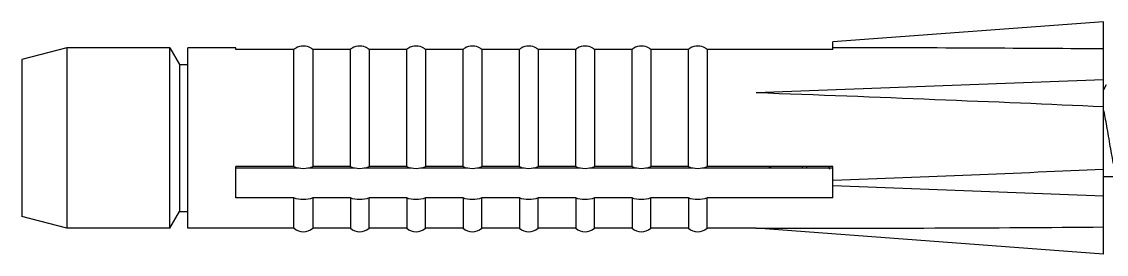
# Model space of a CAD drawing. Header units: millimetres. Extents: x 7820 to 8643, y -320 to 1669.
# Drawn here: x 7936.07 to 7950.51, y 1033.81 to 1036.9 of the extents above; entities that cross this region are included whole.
import ezdxf

# ---------------------------------------------------------------- set-up
doc = ezdxf.new("R2010")
doc.units = ezdxf.units.MM
doc.header["$MEASUREMENT"] = 0
doc.layers.add('AXES', color=7, linetype='Continuous')
doc.layers.add('GEOM', color=7, linetype='Continuous')

msp = doc.modelspace()

# ---------------------------------------------------------------- linework, layer by layer
at = {"color": 7, "linetype": 'Continuous'}
for p, q in [((7950.508, 1036.063), (7950.469, 1035.996)), ((7950.469, 1034.845), (7950.666, 1034.845))]:
    msp.add_line(p, q, dxfattribs=at)
at = {"layer": 'AXES', "color": 7, "linetype": 'Continuous'}
for p, q in [((7950.469, 1036.903), (7946.869, 1036.634)), ((7950.469, 1033.813), (7950.469, 1036.903)), ((7936.669, 1036.558), (7936.069, 1036.4)), ((7936.669, 1036.558), (7936.669, 1034.158)), ((7938.039, 1036.558), (7936.669, 1036.558)), ((7938.919, 1036.558), (7938.279, 1036.558)), ((7936.069, 1036.4), (7936.069, 1034.316)), ((7950.469, 1036.13), (7945.849, 1035.958)), ((7950.469, 1034.585), (7946.869, 1034.72)), ((7936.669, 1034.158), (7936.069, 1034.316)), ((7938.039, 1034.158), (7936.669, 1034.158)), ((7939.694, 1034.158), (7938.279, 1034.158)), ((7940.444, 1034.158), (7939.943, 1034.158)), ((7941.194, 1034.158), (7940.693, 1034.158)), ((7941.944, 1034.158), (7941.443, 1034.158)), ((7942.694, 1034.158), (7942.193, 1034.158)), ((7943.444, 1034.158), (7942.943, 1034.158)), ((7944.194, 1034.158), (7943.693, 1034.158)), ((7944.944, 1034.158), (7944.443, 1034.158)), ((7945.849, 1034.158), (7945.193, 1034.158)), ((7950.469, 1033.813), (7945.849, 1034.158))]:
    msp.add_line(p, q, dxfattribs=at)
for major_axis, ratio, start_param, end_param in [((32.742, 0.59), 0.031922, 0.886232, 1.021097), ((32.742, -0.612), 0.031533, 0.887396, 1.058391), ((32.742, 0.612), 0.031533, -1.022261, -0.887396), ((32.742, -0.59), 0.031922, -1.057227, -0.886232)]:
    msp.add_ellipse((7929.779, 1035.358), major_axis=major_axis, ratio=ratio, start_param=start_param, end_param=end_param, dxfattribs=at)
at = {"layer": 'GEOM', "color": 7, "linetype": 'Continuous'}
for p, q in [((7946.869, 1036.533), (7946.869, 1036.634)), ((7938.039, 1034.158), (7938.039, 1036.558)), ((7938.039, 1036.558), (7938.169, 1036.333)), ((7938.279, 1034.158), (7938.279, 1036.558)), ((7938.919, 1036.533), (7938.919, 1036.558)), ((7939.694, 1036.533), (7938.919, 1036.533)), ((7939.694, 1034.978), (7939.694, 1036.533)), ((7939.943, 1036.533), (7939.943, 1034.978)), ((7940.444, 1036.533), (7939.943, 1036.533)), ((7940.444, 1034.978), (7940.444, 1036.533)), ((7940.693, 1036.533), (7940.693, 1034.978)), ((7941.194, 1036.533), (7940.693, 1036.533)), ((7941.194, 1034.978), (7941.194, 1036.533)), ((7941.443, 1036.533), (7941.443, 1034.978)), ((7941.944, 1036.533), (7941.443, 1036.533)), ((7941.944, 1034.978), (7941.944, 1036.533)), ((7942.193, 1036.533), (7942.193, 1034.978)), ((7942.694, 1036.533), (7942.193, 1036.533)), ((7942.694, 1034.978), (7942.694, 1036.533)), ((7942.943, 1036.533), (7942.943, 1034.978)), ((7943.444, 1036.533), (7942.943, 1036.533)), ((7943.444, 1034.978), (7943.444, 1036.533)), ((7943.693, 1036.533), (7943.693, 1034.978)), ((7944.194, 1036.533), (7943.693, 1036.533)), ((7944.194, 1034.978), (7944.194, 1036.533)), ((7944.443, 1036.533), (7944.443, 1034.978)), ((7944.944, 1036.533), (7944.443, 1036.533)), ((7944.944, 1034.978), (7944.944, 1036.533)), ((7945.193, 1036.533), (7945.193, 1034.978)), ((7946.869, 1036.533), (7945.193, 1036.533)), ((7938.169, 1036.333), (7938.169, 1034.383)), ((7938.169, 1036.333), (7938.279, 1036.333)), ((7938.919, 1034.562), (7938.919, 1034.978)), ((7939.694, 1034.978), (7938.919, 1034.978)), ((7938.919, 1034.96), (7939.759, 1034.96)), ((7939.878, 1034.96), (7940.509, 1034.96)), ((7940.444, 1034.978), (7939.943, 1034.978)), ((7940.628, 1034.96), (7941.259, 1034.96)), ((7941.194, 1034.978), (7940.693, 1034.978)), ((7941.378, 1034.96), (7942.009, 1034.96)), ((7941.944, 1034.978), (7941.443, 1034.978)), ((7942.128, 1034.96), (7942.759, 1034.96)), ((7942.694, 1034.978), (7942.193, 1034.978)), ((7942.878, 1034.96), (7943.509, 1034.96)), ((7943.444, 1034.978), (7942.943, 1034.978)), ((7943.628, 1034.96), (7944.259, 1034.96)), ((7944.194, 1034.978), (7943.693, 1034.978)), ((7944.378, 1034.96), (7945.009, 1034.96)), ((7944.944, 1034.978), (7944.443, 1034.978)), ((7945.128, 1034.96), (7946.869, 1034.96)), ((7946.869, 1034.978), (7945.193, 1034.978)), ((7946.048, 1034.96), (7946.011, 1034.978)), ((7946.869, 1034.562), (7946.869, 1034.978)), ((7939.694, 1034.562), (7938.919, 1034.562)), ((7939.694, 1034.158), (7939.694, 1034.562)), ((7939.943, 1034.562), (7939.943, 1034.158)), ((7940.444, 1034.562), (7939.943, 1034.562)), ((7940.444, 1034.562), (7940.444, 1034.158)), ((7940.693, 1034.158), (7940.693, 1034.562)), ((7941.194, 1034.562), (7940.693, 1034.562)), ((7941.194, 1034.562), (7941.194, 1034.158)), ((7941.443, 1034.158), (7941.443, 1034.562)), ((7941.944, 1034.562), (7941.443, 1034.562)), ((7941.944, 1034.562), (7941.944, 1034.158)), ((7942.193, 1034.158), (7942.193, 1034.562)), ((7942.694, 1034.562), (7942.193, 1034.562)), ((7942.694, 1034.562), (7942.694, 1034.158)), ((7942.943, 1034.158), (7942.943, 1034.562)), ((7943.444, 1034.562), (7942.943, 1034.562)), ((7943.444, 1034.562), (7943.444, 1034.158)), ((7943.693, 1034.158), (7943.693, 1034.562)), ((7944.194, 1034.562), (7943.693, 1034.562)), ((7944.194, 1034.562), (7944.194, 1034.158)), ((7944.443, 1034.158), (7944.443, 1034.562)), ((7944.944, 1034.562), (7944.443, 1034.562)), ((7944.944, 1034.562), (7944.944, 1034.158)), ((7945.193, 1034.158), (7945.193, 1034.562)), ((7946.869, 1034.562), (7945.193, 1034.562)), ((7938.039, 1034.158), (7938.169, 1034.383)), ((7938.169, 1034.383), (7938.279, 1034.383))]:
    msp.add_line(p, q, dxfattribs=at)
for centre, radius, start, end in [((7939.82, 1036.385), 0.195, 122.2296, 130.285), ((7939.819, 1036.388), 0.192, 57.6749, 122.2978), ((7939.817, 1036.385), 0.195, 49.715, 57.7435), ((7940.57, 1036.385), 0.195, 122.2296, 130.285), ((7940.569, 1036.388), 0.192, 57.6749, 122.2978), ((7940.567, 1036.385), 0.195, 49.715, 57.7435), ((7941.32, 1036.385), 0.195, 122.2296, 130.285), ((7941.319, 1036.388), 0.192, 57.6749, 122.2978), ((7941.317, 1036.385), 0.195, 49.715, 57.7435), ((7942.07, 1036.385), 0.195, 122.2296, 130.285), ((7942.069, 1036.388), 0.192, 57.6749, 122.2978), ((7942.067, 1036.385), 0.195, 49.715, 57.7435), ((7942.82, 1036.385), 0.195, 122.2296, 130.285), ((7942.819, 1036.388), 0.192, 57.6749, 122.2978), ((7942.817, 1036.385), 0.195, 49.715, 57.7435), ((7943.57, 1036.385), 0.195, 122.2296, 130.285), ((7943.569, 1036.388), 0.192, 57.6749, 122.2978), ((7943.567, 1036.385), 0.195, 49.715, 57.7435), ((7944.32, 1036.385), 0.195, 122.2296, 130.285), ((7944.319, 1036.388), 0.192, 57.6749, 122.2978), ((7944.317, 1036.385), 0.195, 49.715, 57.7435), ((7945.07, 1036.385), 0.195, 122.2296, 130.285), ((7945.069, 1036.388), 0.192, 57.6749, 122.2978), ((7945.067, 1036.385), 0.195, 49.715, 57.7435), ((7951.071, 1035.631), 4.66, 188.0656, 188.285), ((7947.686, 1035.271), 1.206, 194.1085, 194.9747), ((7947.982, 1035.27), 1.205, 194.11, 194.9756), ((7947.757, 1035.21), 0.972, 194.977, 195.8593), ((7939.819, 1034.308), 0.195, 230.2849, 309.7151), ((7940.569, 1034.308), 0.195, 230.2849, 309.7151), ((7941.319, 1034.308), 0.195, 230.2849, 309.7151), ((7942.069, 1034.308), 0.195, 230.2849, 309.7151), ((7942.819, 1034.308), 0.195, 230.2849, 309.7151), ((7943.569, 1034.308), 0.195, 230.2849, 309.7151), ((7944.319, 1034.308), 0.195, 230.2849, 309.7151), ((7945.069, 1034.308), 0.195, 230.2849, 309.7151)]:
    msp.add_arc(centre, radius, start, end, dxfattribs=at)
for points, knots in [([(7950.653, 1034.865), (7950.643, 1034.882), (7950.626, 1034.93), (7950.605, 1035.014), (7950.583, 1035.123), (7950.553, 1035.293), (7950.518, 1035.502), (7950.488, 1035.668), (7950.469, 1035.742)], [0, 0, 0, 0, 0.066765, 0.166228, 0.292612, 0.437552, 0.742901, 1, 1, 1, 1]), ([(7939.694, 1034.978), (7939.733, 1034.961), (7939.819, 1034.948), (7939.905, 1034.961), (7939.943, 1034.978)], [0, 0, 0, 0, 0.5, 1, 1, 1, 1]), ([(7940.444, 1034.978), (7940.483, 1034.961), (7940.569, 1034.948), (7940.655, 1034.961), (7940.693, 1034.978)], [0, 0, 0, 0, 0.5, 1, 1, 1, 1]), ([(7941.194, 1034.978), (7941.233, 1034.961), (7941.319, 1034.948), (7941.405, 1034.961), (7941.443, 1034.978)], [0, 0, 0, 0, 0.5, 1, 1, 1, 1]), ([(7941.944, 1034.978), (7941.983, 1034.961), (7942.069, 1034.948), (7942.155, 1034.961), (7942.193, 1034.978)], [0, 0, 0, 0, 0.5, 1, 1, 1, 1]), ([(7942.694, 1034.978), (7942.733, 1034.961), (7942.819, 1034.948), (7942.905, 1034.961), (7942.943, 1034.978)], [0, 0, 0, 0, 0.5, 1, 1, 1, 1]), ([(7943.444, 1034.978), (7943.483, 1034.961), (7943.569, 1034.948), (7943.655, 1034.961), (7943.693, 1034.978)], [0, 0, 0, 0, 0.5, 1, 1, 1, 1]), ([(7944.194, 1034.978), (7944.233, 1034.961), (7944.319, 1034.948), (7944.405, 1034.961), (7944.443, 1034.978)], [0, 0, 0, 0, 0.5, 1, 1, 1, 1]), ([(7944.944, 1034.978), (7944.983, 1034.961), (7945.069, 1034.948), (7945.155, 1034.961), (7945.193, 1034.978)], [0, 0, 0, 0, 0.5, 1, 1, 1, 1]), ([(7939.943, 1034.562), (7939.905, 1034.545), (7939.819, 1034.533), (7939.733, 1034.545), (7939.694, 1034.562)], [0, 0, 0, 0, 0.5, 1, 1, 1, 1]), ([(7940.693, 1034.562), (7940.655, 1034.545), (7940.569, 1034.533), (7940.483, 1034.545), (7940.444, 1034.562)], [0, 0, 0, 0, 0.5, 1, 1, 1, 1]), ([(7941.443, 1034.562), (7941.405, 1034.545), (7941.319, 1034.533), (7941.233, 1034.545), (7941.194, 1034.562)], [0, 0, 0, 0, 0.5, 1, 1, 1, 1]), ([(7942.193, 1034.562), (7942.155, 1034.545), (7942.069, 1034.533), (7941.983, 1034.545), (7941.944, 1034.562)], [0, 0, 0, 0, 0.5, 1, 1, 1, 1]), ([(7942.943, 1034.562), (7942.905, 1034.545), (7942.819, 1034.533), (7942.733, 1034.545), (7942.694, 1034.562)], [0, 0, 0, 0, 0.5, 1, 1, 1, 1]), ([(7943.693, 1034.562), (7943.655, 1034.545), (7943.569, 1034.533), (7943.483, 1034.545), (7943.444, 1034.562)], [0, 0, 0, 0, 0.5, 1, 1, 1, 1]), ([(7944.443, 1034.562), (7944.405, 1034.545), (7944.319, 1034.533), (7944.233, 1034.545), (7944.194, 1034.562)], [0, 0, 0, 0, 0.5, 1, 1, 1, 1]), ([(7945.193, 1034.562), (7945.155, 1034.545), (7945.069, 1034.533), (7944.983, 1034.545), (7944.944, 1034.562)], [0, 0, 0, 0, 0.5, 1, 1, 1, 1])]:
    msp.add_open_spline(points, degree=3, knots=knots, dxfattribs=at)

doc.saveas('drawing.dxf')
